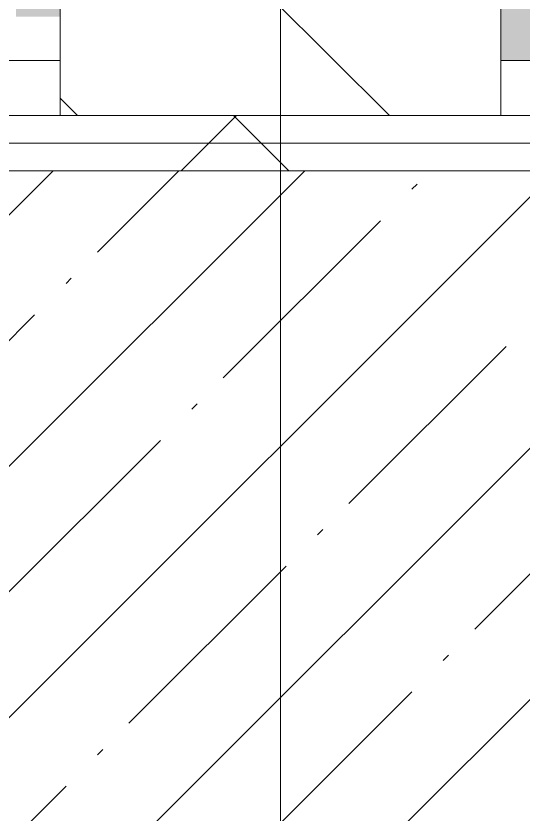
# Model space of a CAD drawing. Header units: millimetres. Extents: x 315 to 209858, y -8553 to 29000.
# Drawn here: x 26672.8 to 26902.8, y 108 to 470.2 of the extents above; entities that cross this region are included whole.
import ezdxf

# ---------------------------------------------------------------- set-up
doc = ezdxf.new("R2010")
doc.units = ezdxf.units.MM
for name, color, linetype, lineweight in [('A-WALL', 7, 'Continuous', 9), ('I-WALL', 7, 'Continuous', 9), ('S-COLS', 7, 'Continuous', 9), ('Оси', 7, 'Continuous', 9)]:
    doc.layers.add(name, color=color, linetype=linetype, lineweight=lineweight)
for name, color, linetype, lineweight, true_color in [('A-WALL-1', 9, 'Continuous', 9, 0x808080), ('I-WALL-2', 9, 'Continuous', 9, 0x808080), ('S-COLS-1', 9, 'Continuous', 9, 0x808080)]:
    doc.layers.add(name, color=color, linetype=linetype, lineweight=lineweight, true_color=true_color)
pattern_1 = [(0, (-29867.154, 0), (121.92, 30.48), [10.058, -81.382, 10.058, -81.382, -487.68]), (0, (-29867.154, 0), (121.92, 30.48), [-182.88, 10.058, -172.822, 10.058, -81.382, -213.36]), (0, (-29867.154, 0), (121.92, 30.48), [-457.2, 10.058, -50.902, 10.058, -142.342]), (120, (-29821.434, 15.24), (-87.356454, 90.345817), [10.058, -81.382, 10.058, -81.382, -487.68]), (120, (-29821.434, 15.24), (-87.356454, 90.345817), [-182.88, 10.058, -172.822, 10.058, -81.382, -213.36]), (120, (-29821.434, 15.24), (-87.356454, 90.345817), [-457.2, 10.058, -50.902, 10.058, -142.342]), (240, (-29806.194, 76.2), (-34.563546, -120.825817), [10.058, -81.382, 10.058, -81.382, -487.68]), (240, (-29806.194, 76.2), (-34.563546, -120.825817), [-182.88, 10.058, -172.822, 10.058, -81.382, -213.36]), (240, (-29806.194, 76.2), (-34.563546, -120.825817), [-457.2, 10.058, -50.902, 10.058, -142.342])]
pattern_2 = [(45, (-29867.15, 0), (-106.066, 106.066), []), (135, (-29867.15, 0), (-106.066, -106.066), [])]

# ---------------------------------------------------------------- blocks, each defined once
blk = doc.blocks.new('BSC_Колонна _Прямоугольная - 500х500-V16-План устройствa полов 2 этажа в осях 12-23')
at = {"layer": 'S-COLS'}
h = blk.add_hatch(dxfattribs=at)
h.set_pattern_fill('FP_28', color=256, style=0, pattern_type=2)
h.set_pattern_definition([(45, (-56660, -150), (-57.02463, 57.02463), []), (45, (-56602.975, -150), (-57.02463, 57.02463), [100.806, -20.161, 3.353, -16.808])])
h.paths.add_polyline_path([(-76.3, -250), (250, -250), (250, 250), (-250, 250), (-250, -250)])
at = {"layer": 'S-COLS-1'}
blk.add_line((250, 250), (-250, 250), dxfattribs=at)

msp = doc.modelspace()

# ---------------------------------------------------------------- hatches: boundary and pattern name
at = {"layer": 'I-WALL'}
h = msp.add_hatch(dxfattribs=at)
h.set_pattern_fill('FP_19', color=256, style=0, pattern_type=2)
h.set_pattern_definition([(135, (-29867.15, 0), (-70.71068, -70.71068), [])])
h.paths.add_polyline_path([(26692.85, 425), (26892.85, 425), (26892.85, 7400), (26692.85, 7400), (26692.85, 450)])
h = msp.add_hatch(dxfattribs=at)
h.set_pattern_fill('FP_71', color=256, style=0, pattern_type=2)
h.set_pattern_definition(pattern_2)
h.paths.add_polyline_path([(26892.85, 412.5), (26892.85, 425), (26522.85, 425), (26522.85, 412.5), (26716.54, 412.5)])
h = msp.add_hatch(dxfattribs=at)
h.set_pattern_fill('FP_71', color=256, style=0, pattern_type=2)
h.set_pattern_definition(pattern_2)
h.paths.add_polyline_path([(27280.35, 412.5), (27280.35, 425), (26692.85, 425), (26692.85, 412.5), (27267.85, 412.5)])
h = msp.add_hatch(dxfattribs=at)
h.set_pattern_fill('FP_71', color=256, style=0, pattern_type=2)
h.set_pattern_definition(pattern_2)
h.paths.add_polyline_path([(26892.85, 400), (26892.85, 412.5), (26522.85, 412.5), (26522.85, 400), (26716.54, 400)])
h = msp.add_hatch(dxfattribs=at)
h.set_pattern_fill('FP_71', color=256, style=0, pattern_type=2)
h.set_pattern_definition(pattern_2)
h.paths.add_polyline_path([(27082.37, 400), (27267.85, 400), (27267.85, 412.5), (26692.85, 412.5), (26692.85, 400), (27042.85, 400)])
at = {"layer": 'I-WALL-2'}
h = msp.add_hatch(dxfattribs=at)
h.set_pattern_fill('FP_58', color=256, style=0, pattern_type=2)
h.set_pattern_definition(pattern_1)
h.paths.add_polyline_path([(26912.85, 450), (26912.85, 7380), (26892.85, 7380), (26892.85, 450)])
h = msp.add_hatch(dxfattribs=at)
h.set_pattern_fill('FP_58', color=256, style=0, pattern_type=2)
h.set_pattern_definition(pattern_1)
h.paths.add_polyline_path([(26672.85, 470), (26692.85, 470), (26692.85, 7070), (26672.85, 7070), (26672.85, 471)])
h = msp.add_hatch(dxfattribs=at)
h.set_pattern_fill('FP_58', color=256, style=0, pattern_type=2)
h.set_pattern_definition(pattern_1)
h.paths.add_polyline_path([(26533.63, 450), (26692.85, 450), (26692.85, 470), (26522.85, 470), (26522.85, 450)])

# ---------------------------------------------------------------- linework, layer by layer
at = {"layer": 'A-WALL'}
for p, q in [((26692.85, 7400), (26692.85, 425)), ((27292.85, 425), (26522.85, 425)), ((27280.35, 412.5), (26522.85, 412.5))]:
    msp.add_line(p, q, dxfattribs=at)
at = {"layer": 'A-WALL-1'}
for p, q in [((26892.85, 7400), (26892.85, 425)), ((26542.85, 450), (26692.85, 450)), ((26892.85, 450), (27292.85, 450))]:
    msp.add_line(p, q, dxfattribs=at)
at = {"layer": 'Оси'}
msp.add_line((26792.85, -1906.26), (26792.85, 593.74), dxfattribs=at)

# ---------------------------------------------------------------- block references
at = {"layer": 'S-COLS'}
msp.add_blockref('BSC_Колонна _Прямоугольная - 500х500-V16-План устройствa полов 2 этажа в осях 12-23', (26792.85, 150), dxfattribs=at)

doc.saveas('drawing.dxf')
